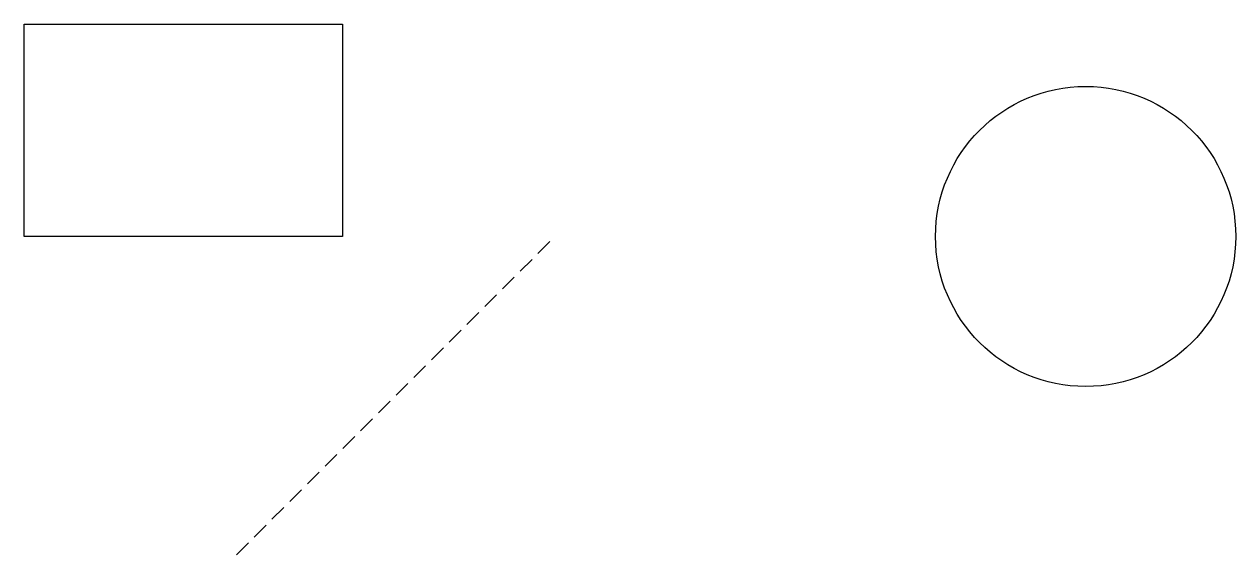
# Model space of a CAD drawing. Header units: millimetres. Extents: x -89 to 56, y 0 to 64.
import ezdxf

# ---------------------------------------------------------------- set-up
doc = ezdxf.new("R2010")
doc.units = ezdxf.units.MM
doc.linetypes.add('DASHED', pattern=[3, 2, -1])
doc.layers.get('0').update_dxf_attribs({"linetype": 'CONTINUOUS'})
doc.layers.add('CONSTRUCTION', color=7, linetype='DASHED')

msp = doc.modelspace()

# ---------------------------------------------------------------- linework, layer by layer
for p, q in [((-88.9, 63.5), (-50.8, 63.5)), ((-88.9, 38.1), (-88.9, 63.5)), ((-50.8, 63.5), (-50.8, 38.1)), ((-50.8, 38.1), (-88.9, 38.1))]:
    msp.add_line(p, q)
msp.add_circle((38.1, 38.1), 17.96)
at = {"layer": 'CONSTRUCTION'}
msp.add_line((-63.5, 0), (-25.4, 38.1), dxfattribs=at)

doc.saveas('drawing.dxf')
